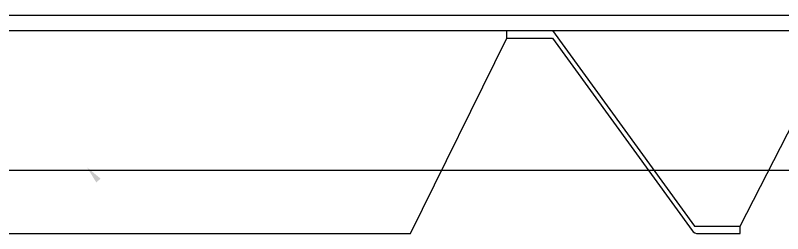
# Model space of a CAD drawing. Header units: millimetres. Extents: x 156850 to 204135, y 56350 to 74150.
# Drawn here: x 180329.6 to 180480.9, y 57003.5 to 57046.5 of the extents above; entities that cross this region are included whole.
import ezdxf

# ---------------------------------------------------------------- set-up
doc = ezdxf.new("R2010")
doc.units = ezdxf.units.MM
doc.header["$LTSCALE"] = 150
doc.layers.add('-----33 Equipment', color=5, linetype='Continuous')

# ---------------------------------------------------------------- blocks, each defined once
blk = doc.blocks.new('X-2F-PLAN$0$A$C13F33EB5')
at = {"linetype": 'Continuous'}
blk.add_hatch(color=0, dxfattribs=at).paths.add_polyline_path([(175.57, 493.45), (178.51, 495.25), (176.31, 492.59)])
at = {"color": 0, "linetype": 'Continuous'}
for p, q in [((208.48, 86), (208.48, 1192)), ((205.48, 1189), (205.48, 89)), ((165.48, 830.5), (165.48, 431.5)), ((165.48, 431.5), (203.98, 412.5)), ((203.98, 412.5), (203.98, 403.5)), ((203.98, 412.5), (205.48, 412.5)), ((203.98, 403.5), (166.1, 375.95)), ((205.48, 403.5), (166.98, 375.5)), ((166.98, 375.5), (166.98, 366.5)), ((165.48, 374.74), (165.48, 366.5)), ((165.48, 366.5), (166.98, 366.5)), ((166.98, 366.5), (203.98, 347.5))]:
    blk.add_line(p, q, dxfattribs=at)
for centre, radius, start, end in [((203.98, 403.5), 0.002, 306.0274, 0), ((166.98, 374.74), 1.5, 126.0274, 180)]:
    blk.add_arc(centre, radius, start, end, dxfattribs=at)
blk = doc.blocks.new('X-2F-PLAN$0$zw$C47F')
at = {"layer": '-----33 Equipment'}
blk.add_line((159.78, 2236.3), (159.78, 1136.3), dxfattribs=at)
blk.add_blockref('X-2F-PLAN$0$A$C13F33EB5', (-18.2, 1047.3), dxfattribs=at)

msp = doc.modelspace()

# ---------------------------------------------------------------- block references
at = {"layer": '-----33 Equipment', "rotation": 90.00000000000001}
msp.add_blockref('X-2F-PLAN$0$zw$C47F', (181886.3, 56856.22), dxfattribs=at)

doc.saveas('drawing.dxf')
